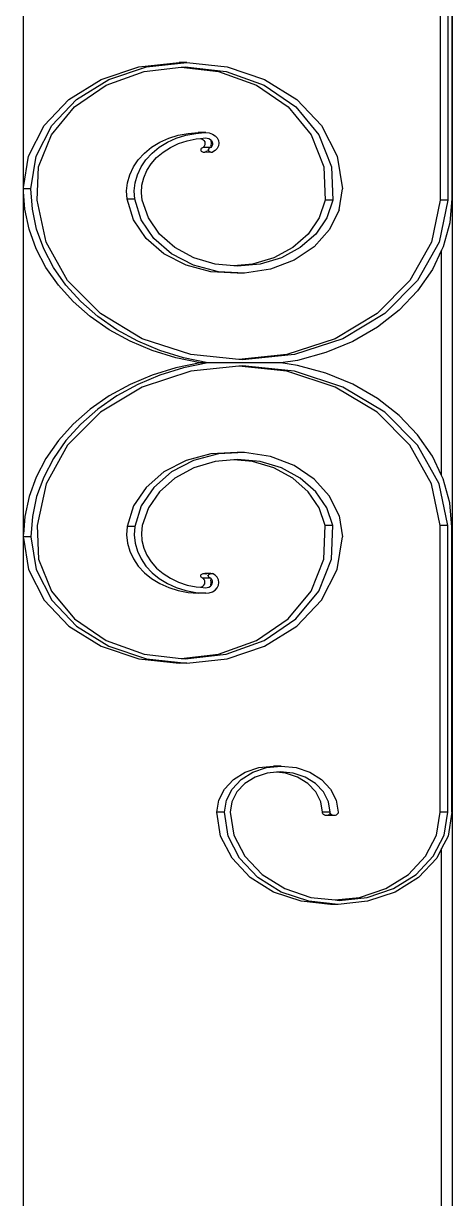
# Model space of a CAD drawing. Header units: millimetres. Extents: x 173236 to 801264, y -94969 to 615039.
# Drawn here: x 499614.5 to 499718.7, y -2494.1 to -2209 of the extents above; entities that cross this region are included whole.
import ezdxf

# ---------------------------------------------------------------- set-up
doc = ezdxf.new("R2010")
doc.units = ezdxf.units.MM
doc.header["$MEASUREMENT"] = 0
doc.layers.add('VOX-A-WALL-PATT', color=233, linetype='Continuous')

# ---------------------------------------------------------------- blocks, each defined once
blk = doc.blocks.new('STAIRCASE')
at = {"layer": 'VOX-A-WALL-PATT'}
for p, q in [((499614.54, -2248.83), (499614.54, -1896.96)), ((499718.66, -2644.33), (499718.66, -1950.28)), ((499715.69, -2182.35), (499715.69, -2251.92)), ((499717.54, -2182.35), (499717.54, -2251.92)), ((499718.53, -2182.35), (499718.53, -2251.51)), ((499633.4, -2222.6), (499642.52, -2219.54)), ((499634.61, -2224), (499643.8, -2220.67)), ((499635.25, -2222.6), (499644.37, -2219.54)), ((499642.52, -2219.54), (499652.3, -2218.49)), ((499643.8, -2220.67), (499652.84, -2219.64)), ((499644.37, -2219.54), (499654.15, -2218.49)), ((499654.15, -2218.49), (499652.3, -2218.49)), ((499652.84, -2219.64), (499653.77, -2219.54)), ((499652.84, -2219.64), (499661.88, -2220.67)), ((499653.77, -2219.54), (499663.73, -2220.67)), ((499654.15, -2218.49), (499663.94, -2219.54)), ((499661.88, -2220.67), (499671.07, -2224)), ((499663.73, -2220.67), (499672.92, -2224)), ((499663.94, -2219.54), (499673.06, -2222.6)), ((499625.56, -2227.47), (499633.4, -2222.6)), ((499627.42, -2227.47), (499635.25, -2222.6)), ((499673.06, -2222.6), (499680.89, -2227.47)), ((499626.91, -2229.24), (499634.61, -2224)), ((499671.07, -2224), (499678.77, -2229.24)), ((499672.92, -2224), (499680.62, -2229.24)), ((499619.55, -2233.81), (499625.56, -2227.47)), ((499621.3, -2236.01), (499626.91, -2229.24)), ((499621.41, -2233.81), (499627.42, -2227.47)), ((499678.77, -2229.24), (499684.38, -2236.01)), ((499680.62, -2229.24), (499686.23, -2236.01)), ((499680.89, -2227.47), (499686.9, -2233.81)), ((499615.78, -2241.2), (499619.55, -2233.81)), ((499617.63, -2241.2), (499621.41, -2233.81)), ((499686.9, -2233.81), (499690.68, -2241.2)), ((499618.21, -2243.77), (499621.3, -2236.01)), ((499645.64, -2239.04), (499647.61, -2237.83)), ((499647.49, -2239.04), (499649.46, -2237.83)), ((499647.61, -2237.83), (499649.78, -2236.86)), ((499649.46, -2237.83), (499651.63, -2236.86)), ((499649.78, -2236.86), (499652.09, -2236.14)), ((499651.63, -2236.86), (499653.94, -2236.14)), ((499652.09, -2236.14), (499654.5, -2235.68)), ((499652.15, -2238.16), (499654.25, -2237.46)), ((499653.94, -2236.14), (499656.35, -2235.68)), ((499654.25, -2237.46), (499656.45, -2237)), ((499654.5, -2235.68), (499656.96, -2235.5)), ((499656.35, -2235.68), (499657.71, -2235.58)), ((499656.45, -2237), (499657.52, -2236.91)), ((499658.81, -2235.5), (499656.96, -2235.5)), ((499656.96, -2235.5), (499657.71, -2235.58)), ((499657.52, -2236.91), (499658.71, -2236.8)), ((499657.52, -2236.91), (499657.7, -2236.96)), ((499657.7, -2236.96), (499658.06, -2237.17)), ((499657.71, -2235.58), (499658.81, -2235.5)), ((499658.06, -2237.17), (499658.34, -2237.45)), ((499658.34, -2237.45), (499658.52, -2237.77)), ((499658.52, -2237.77), (499658.59, -2238.12)), ((499658.71, -2236.8), (499659.15, -2236.84)), ((499658.81, -2235.5), (499659.63, -2235.59)), ((499659.15, -2236.84), (499659.56, -2236.96)), ((499659.56, -2236.96), (499659.91, -2237.17)), ((499659.63, -2235.59), (499660.39, -2235.84)), ((499659.91, -2237.17), (499660.19, -2237.45)), ((499660.01, -2237.45), (499660.11, -2238.05)), ((499660.19, -2237.45), (499660.37, -2237.77)), ((499660.37, -2237.77), (499660.44, -2238.12)), ((499660.39, -2235.84), (499661.04, -2236.25)), ((499661.04, -2236.25), (499661.54, -2236.78)), ((499661.54, -2236.78), (499661.85, -2237.39)), ((499661.85, -2237.39), (499661.96, -2238.05)), ((499684.38, -2236.01), (499687.47, -2243.77)), ((499686.23, -2236.01), (499689.32, -2243.77)), ((499642.4, -2242.07), (499643.89, -2240.46)), ((499643.89, -2240.46), (499645.64, -2239.04)), ((499644.26, -2242.07), (499645.74, -2240.46)), ((499645.74, -2240.46), (499647.49, -2239.04)), ((499646.85, -2241.57), (499648.41, -2240.23)), ((499648.41, -2240.23), (499650.19, -2239.09)), ((499650.19, -2239.09), (499652.15, -2238.16)), ((499657.61, -2239.53), (499657.59, -2239.68)), ((499657.59, -2239.68), (499657.61, -2239.84)), ((499657.68, -2239.38), (499657.61, -2239.53)), ((499657.61, -2239.84), (499657.69, -2239.98)), ((499657.8, -2239.25), (499657.68, -2239.38)), ((499657.69, -2239.98), (499657.81, -2240.11)), ((499657.95, -2239.15), (499657.8, -2239.25)), ((499657.81, -2240.11), (499657.97, -2240.2)), ((499658.13, -2239.09), (499657.95, -2239.15)), ((499657.97, -2240.2), (499658.15, -2240.26)), ((499658.39, -2238.8), (499658.13, -2239.09)), ((499659.98, -2239.09), (499658.13, -2239.09)), ((499658.15, -2240.26), (499658.34, -2240.28)), ((499658.34, -2240.28), (499658.53, -2240.26)), ((499658.54, -2238.47), (499658.39, -2238.8)), ((499658.62, -2240.2), (499658.53, -2240.26)), ((499659.99, -2240.26), (499658.53, -2240.26)), ((499658.59, -2238.12), (499658.54, -2238.47)), ((499658.98, -2239.98), (499658.78, -2240.11)), ((499659.35, -2239.68), (499659.2, -2239.84)), ((499659.46, -2239.53), (499659.44, -2239.68)), ((499659.44, -2239.68), (499659.46, -2239.84)), ((499659.53, -2239.38), (499659.46, -2239.53)), ((499659.46, -2239.84), (499659.54, -2239.98)), ((499659.65, -2239.25), (499659.53, -2239.38)), ((499659.54, -2239.98), (499659.66, -2240.11)), ((499659.76, -2239.18), (499659.65, -2239.25)), ((499659.66, -2240.11), (499659.82, -2240.2)), ((499659.77, -2239.15), (499659.76, -2239.18)), ((499659.8, -2239.15), (499659.77, -2239.15)), ((499659.98, -2239.09), (499659.8, -2239.15)), ((499659.82, -2240.2), (499659.99, -2240.26)), ((499660, -2238.71), (499659.95, -2238.8)), ((499660.24, -2238.8), (499659.98, -2239.09)), ((499659.99, -2240.26), (499660.19, -2240.28)), ((499660.11, -2238.05), (499660, -2238.71)), ((499660.19, -2240.28), (499660.39, -2240.26)), ((499660.39, -2238.47), (499660.24, -2238.8)), ((499660.44, -2238.12), (499660.39, -2238.47)), ((499661.04, -2239.85), (499660.39, -2240.26)), ((499661.54, -2239.33), (499661.04, -2239.85)), ((499661.85, -2238.71), (499661.54, -2239.33)), ((499661.96, -2238.05), (499661.85, -2238.71)), ((499614.54, -2248.83), (499615.78, -2241.2)), ((499616.34, -2249.13), (499617.63, -2241.2)), ((499641.21, -2243.82), (499642.4, -2242.07)), ((499643.06, -2243.82), (499644.26, -2242.07)), ((499644.49, -2244.7), (499645.54, -2243.07)), ((499645.54, -2243.07), (499646.85, -2241.57)), ((499690.68, -2241.2), (499691.97, -2249.13)), ((499617.89, -2251.92), (499618.21, -2243.77)), ((499639.77, -2247.65), (499640.32, -2245.7)), ((499640.32, -2245.7), (499641.21, -2243.82)), ((499641.62, -2247.65), (499642.17, -2245.7)), ((499642.17, -2245.7), (499643.06, -2243.82)), ((499643.3, -2248.25), (499643.74, -2246.44)), ((499643.74, -2246.44), (499644.49, -2244.7)), ((499687.47, -2243.77), (499687.79, -2251.92)), ((499689.32, -2243.77), (499689.64, -2251.92)), ((499614.54, -2249.13), (499614.54, -2248.83)), ((499616.34, -2249.13), (499614.54, -2249.13)), ((499614.54, -2249.83), (499614.54, -2249.13)), ((499616.69, -2254.06), (499616.34, -2249.13)), ((499639.56, -2249.65), (499639.77, -2247.65)), ((499641.41, -2249.65), (499641.62, -2247.65)), ((499643.18, -2250.09), (499643.3, -2248.25)), ((499691.17, -2254.24), (499691.97, -2249.13)), ((499614.84, -2254.06), (499614.54, -2249.83)), ((499614.54, -2332.9), (499614.54, -2249.83)), ((499620.02, -2262.04), (499617.89, -2251.92)), ((499639.69, -2251.65), (499639.56, -2249.65)), ((499641.25, -2256.64), (499639.69, -2251.65)), ((499641.54, -2251.65), (499639.69, -2251.65)), ((499641.54, -2251.65), (499641.41, -2249.65)), ((499643.1, -2256.64), (499641.54, -2251.65)), ((499643.38, -2251.92), (499643.18, -2250.09)), ((499644.87, -2256.21), (499643.38, -2251.92)), ((499687.79, -2251.92), (499686.3, -2256.21)), ((499689.64, -2251.92), (499687.79, -2251.92)), ((499689.64, -2251.92), (499688.15, -2256.21)), ((499715.69, -2251.92), (499713.56, -2262.04)), ((499717.54, -2251.92), (499715.41, -2262.04)), ((499717.54, -2251.92), (499715.69, -2251.92)), ((499718.53, -2251.51), (499717.99, -2257.42)), ((499615.88, -2258.93), (499614.84, -2254.06)), ((499617.73, -2258.93), (499616.69, -2254.06)), ((499691.17, -2254.24), (499688.83, -2259.02)), ((499644.3, -2261.15), (499641.25, -2256.64)), ((499646.15, -2261.15), (499643.1, -2256.64)), ((499647.56, -2260.11), (499644.87, -2256.21)), ((499686.3, -2256.21), (499683.61, -2260.11)), ((499688.15, -2256.21), (499685.46, -2260.11)), ((499717.99, -2257.42), (499716.4, -2263.21)), ((499617.61, -2263.66), (499615.88, -2258.93)), ((499619.46, -2263.66), (499617.73, -2258.93)), ((499651.29, -2263.38), (499647.56, -2260.11)), ((499683.61, -2260.11), (499679.87, -2263.38)), ((499685.46, -2260.11), (499681.72, -2263.38)), ((499688.83, -2259.02), (499685.1, -2263.18)), ((499625.24, -2271.4), (499620.02, -2262.04)), ((499648.64, -2264.91), (499644.3, -2261.15)), ((499650.49, -2264.91), (499646.15, -2261.15)), ((499655.87, -2265.86), (499651.29, -2263.38)), ((499679.87, -2263.38), (499675.29, -2265.86)), ((499681.72, -2263.38), (499677.14, -2265.86)), ((499685.1, -2263.18), (499680.2, -2266.46)), ((499713.56, -2262.04), (499708.34, -2271.4)), ((499715.41, -2262.04), (499710.19, -2271.4)), ((499716.4, -2263.21), (499716.02, -2264)), ((499619.99, -2268.2), (499617.61, -2263.66)), ((499621.84, -2268.2), (499619.46, -2263.66)), ((499653.99, -2267.67), (499648.64, -2264.91)), ((499655.84, -2267.67), (499650.49, -2264.91)), ((499661.04, -2267.41), (499655.87, -2265.86)), ((499675.29, -2265.86), (499670.13, -2267.41)), ((499677.14, -2265.86), (499671.98, -2267.41)), ((499680.2, -2266.46), (499674.45, -2268.64)), ((499716.02, -2264), (499713.78, -2268.75)), ((499716.02, -2318.73), (499716.02, -2264)), ((499623, -2272.5), (499619.99, -2268.2)), ((499624.85, -2272.5), (499621.84, -2268.2)), ((499660.03, -2269.27), (499653.99, -2267.67)), ((499661.88, -2269.27), (499655.84, -2267.67)), ((499666.36, -2269.6), (499660.03, -2269.27)), ((499665.58, -2267.84), (499661.04, -2267.41)), ((499668.21, -2269.6), (499661.88, -2269.27)), ((499670.13, -2267.41), (499665.58, -2267.84)), ((499666.51, -2267.93), (499665.58, -2267.84)), ((499671.98, -2267.41), (499666.51, -2267.93)), ((499674.45, -2268.64), (499668.21, -2269.6)), ((499713.78, -2268.75), (499710.19, -2273.92)), ((499633.2, -2279.4), (499625.24, -2271.4)), ((499668.21, -2269.6), (499666.36, -2269.6)), ((499708.34, -2271.4), (499700.38, -2279.4)), ((499710.19, -2271.4), (499702.24, -2279.4)), ((499626.59, -2276.48), (499623, -2272.5)), ((499628.44, -2276.48), (499624.85, -2272.5)), ((499710.19, -2273.92), (499705.71, -2278.61)), ((499630.73, -2280.11), (499626.59, -2276.48)), ((499632.58, -2280.11), (499628.44, -2276.48)), ((499635.35, -2283.33), (499630.73, -2280.11)), ((499637.2, -2283.33), (499632.58, -2280.11)), ((499643.38, -2285.51), (499633.2, -2279.4)), ((499700.38, -2279.4), (499690.2, -2285.51)), ((499702.24, -2279.4), (499692.05, -2285.51)), ((499705.71, -2278.61), (499700.44, -2282.72)), ((499640.4, -2286.09), (499635.35, -2283.33)), ((499642.25, -2286.09), (499637.2, -2283.33)), ((499700.44, -2282.72), (499694.48, -2286.16)), ((499645.8, -2288.37), (499640.4, -2286.09)), ((499647.65, -2288.37), (499642.25, -2286.09)), ((499655.14, -2289.34), (499643.38, -2285.51)), ((499690.2, -2285.51), (499678.44, -2289.34)), ((499692.05, -2285.51), (499680.29, -2289.34)), ((499694.48, -2286.16), (499687.96, -2288.86)), ((499651.49, -2290.14), (499645.8, -2288.37)), ((499653.34, -2290.14), (499647.65, -2288.37)), ((499687.96, -2288.86), (499681.03, -2290.76)), ((499657.39, -2291.37), (499651.49, -2290.14)), ((499657.39, -2291.37), (499651.49, -2292.59)), ((499659.24, -2291.37), (499653.34, -2290.14)), ((499659.24, -2291.37), (499653.34, -2292.59)), ((499666.79, -2290.55), (499655.14, -2289.34)), ((499659.24, -2291.37), (499657.39, -2291.37)), ((499676.97, -2291.37), (499659.24, -2291.37)), ((499678.44, -2289.34), (499666.79, -2290.55)), ((499667.72, -2290.64), (499666.79, -2290.55)), ((499667.72, -2292.09), (499666.79, -2292.18)), ((499680.29, -2289.34), (499667.72, -2290.64)), ((499680.29, -2293.39), (499667.72, -2292.09)), ((499681.03, -2290.76), (499676.97, -2291.37)), ((499681.03, -2291.97), (499676.97, -2291.37)), ((499687.96, -2293.87), (499681.03, -2291.97)), ((499645.8, -2294.36), (499640.4, -2296.64)), ((499647.65, -2294.36), (499642.25, -2296.64)), ((499655.14, -2293.39), (499643.38, -2297.22)), ((499651.49, -2292.59), (499645.8, -2294.36)), ((499653.34, -2292.59), (499647.65, -2294.36)), ((499666.79, -2292.18), (499655.14, -2293.39)), ((499678.44, -2293.39), (499666.79, -2292.18)), ((499690.2, -2297.22), (499678.44, -2293.39)), ((499692.05, -2297.22), (499680.29, -2293.39)), ((499694.48, -2296.57), (499687.96, -2293.87)), ((499643.38, -2297.22), (499633.2, -2303.33)), ((499640.4, -2296.64), (499635.35, -2299.4)), ((499642.25, -2296.64), (499637.2, -2299.4)), ((499700.38, -2303.33), (499690.2, -2297.22)), ((499702.24, -2303.33), (499692.05, -2297.22)), ((499700.44, -2300.01), (499694.48, -2296.57)), ((499635.35, -2299.4), (499630.73, -2302.62)), ((499637.2, -2299.4), (499632.58, -2302.62)), ((499705.71, -2304.12), (499700.44, -2300.01)), ((499633.2, -2303.33), (499625.24, -2311.33)), ((499630.73, -2302.62), (499626.59, -2306.25)), ((499632.58, -2302.62), (499628.44, -2306.25)), ((499708.34, -2311.33), (499700.38, -2303.33)), ((499710.19, -2311.33), (499702.24, -2303.33)), ((499626.59, -2306.25), (499623, -2310.23)), ((499628.44, -2306.25), (499624.85, -2310.23)), ((499710.19, -2308.81), (499705.71, -2304.12)), ((499713.78, -2313.98), (499710.19, -2308.81)), ((499623, -2310.23), (499619.99, -2314.53)), ((499625.24, -2311.33), (499620.02, -2320.69)), ((499624.85, -2310.23), (499621.84, -2314.53)), ((499713.56, -2320.69), (499708.34, -2311.33)), ((499715.41, -2320.69), (499710.19, -2311.33)), ((499619.99, -2314.53), (499617.61, -2319.07)), ((499621.84, -2314.53), (499619.46, -2319.07)), ((499660.03, -2313.46), (499653.99, -2315.06)), ((499661.88, -2313.46), (499655.84, -2315.06)), ((499666.36, -2313.13), (499660.03, -2313.46)), ((499665.58, -2314.89), (499661.04, -2315.32)), ((499668.21, -2313.13), (499661.88, -2313.46)), ((499666.51, -2314.8), (499665.58, -2314.89)), ((499670.13, -2315.32), (499665.58, -2314.89)), ((499668.21, -2313.13), (499666.36, -2313.13)), ((499671.98, -2315.32), (499666.51, -2314.8)), ((499674.45, -2314.09), (499668.21, -2313.13)), ((499680.2, -2316.27), (499674.45, -2314.09)), ((499716.02, -2318.73), (499713.78, -2313.98)), ((499653.99, -2315.06), (499648.64, -2317.82)), ((499655.84, -2315.06), (499650.49, -2317.82)), ((499655.87, -2316.87), (499651.29, -2319.35)), ((499661.04, -2315.32), (499655.87, -2316.87)), ((499675.29, -2316.87), (499670.13, -2315.32)), ((499677.14, -2316.87), (499671.98, -2315.32)), ((499679.87, -2319.35), (499675.29, -2316.87)), ((499681.72, -2319.35), (499677.14, -2316.87)), ((499685.1, -2319.55), (499680.2, -2316.27)), ((499617.61, -2319.07), (499615.88, -2323.8)), ((499619.46, -2319.07), (499617.73, -2323.8)), ((499648.64, -2317.82), (499644.3, -2321.58)), ((499650.49, -2317.82), (499646.15, -2321.58)), ((499651.29, -2319.35), (499647.56, -2322.62)), ((499683.61, -2322.62), (499679.87, -2319.35)), ((499685.46, -2322.62), (499681.72, -2319.35)), ((499688.83, -2323.71), (499685.1, -2319.55)), ((499716.4, -2319.52), (499716.02, -2318.73)), ((499717.99, -2325.31), (499716.4, -2319.52)), ((499620.02, -2320.69), (499617.89, -2330.81)), ((499644.3, -2321.58), (499641.25, -2326.09)), ((499646.15, -2321.58), (499643.1, -2326.09)), ((499647.56, -2322.62), (499644.87, -2326.52)), ((499686.3, -2326.52), (499683.61, -2322.62)), ((499688.15, -2326.52), (499685.46, -2322.62)), ((499715.69, -2330.81), (499713.56, -2320.69)), ((499717.54, -2330.81), (499715.41, -2320.69)), ((499615.88, -2323.8), (499614.84, -2328.67)), ((499617.73, -2323.8), (499616.69, -2328.67)), ((499641.25, -2326.09), (499639.69, -2331.08)), ((499643.1, -2326.09), (499641.54, -2331.08)), ((499691.17, -2328.49), (499688.83, -2323.71)), ((499718.53, -2331.22), (499717.99, -2325.31)), ((499614.84, -2328.67), (499614.54, -2332.9)), ((499616.69, -2328.67), (499616.34, -2333.6)), ((499644.87, -2326.52), (499643.38, -2330.81)), ((499687.79, -2330.81), (499686.3, -2326.52)), ((499689.64, -2330.81), (499688.15, -2326.52)), ((499691.17, -2328.49), (499691.97, -2333.6)), ((499617.89, -2330.81), (499618.21, -2338.96)), ((499639.69, -2331.08), (499639.56, -2333.08)), ((499641.54, -2331.08), (499639.69, -2331.08)), ((499641.54, -2331.08), (499641.41, -2333.08)), ((499643.38, -2330.81), (499643.18, -2332.65)), ((499687.47, -2338.96), (499687.79, -2330.81)), ((499689.64, -2330.81), (499687.79, -2330.81)), ((499689.32, -2338.96), (499689.64, -2330.81)), ((499717.54, -2330.81), (499715.69, -2330.81)), ((499715.69, -2400.38), (499715.69, -2330.81)), ((499717.54, -2400.38), (499717.54, -2330.81)), ((499718.53, -2400.38), (499718.53, -2331.22)), ((499614.54, -2333.6), (499614.54, -2332.9)), ((499616.34, -2333.6), (499614.54, -2333.6)), ((499614.54, -2333.9), (499614.54, -2333.6)), ((499614.54, -2333.9), (499615.78, -2341.53)), ((499614.54, -2546.05), (499614.54, -2333.9)), ((499616.34, -2333.6), (499617.63, -2341.53)), ((499639.56, -2333.08), (499639.77, -2335.08)), ((499641.41, -2333.08), (499641.62, -2335.08)), ((499643.18, -2332.65), (499643.3, -2334.48)), ((499643.3, -2334.48), (499643.74, -2336.29)), ((499690.68, -2341.53), (499691.97, -2333.6)), ((499639.77, -2335.08), (499640.32, -2337.03)), ((499640.32, -2337.03), (499641.21, -2338.91)), ((499641.62, -2335.08), (499642.17, -2337.03)), ((499642.17, -2337.03), (499643.06, -2338.91)), ((499643.74, -2336.29), (499644.49, -2338.03)), ((499618.21, -2338.96), (499621.3, -2346.72)), ((499641.21, -2338.91), (499642.4, -2340.66)), ((499643.06, -2338.91), (499644.26, -2340.66)), ((499644.49, -2338.03), (499645.54, -2339.66)), ((499645.54, -2339.66), (499646.85, -2341.16)), ((499684.38, -2346.72), (499687.47, -2338.96)), ((499686.23, -2346.72), (499689.32, -2338.96)), ((499615.78, -2341.53), (499619.55, -2348.92)), ((499617.63, -2341.53), (499621.41, -2348.92)), ((499642.4, -2340.66), (499643.89, -2342.27)), ((499643.89, -2342.27), (499645.64, -2343.69)), ((499644.26, -2340.66), (499645.74, -2342.27)), ((499645.74, -2342.27), (499647.49, -2343.69)), ((499646.85, -2341.16), (499648.41, -2342.5)), ((499648.41, -2342.5), (499650.19, -2343.64)), ((499657.59, -2343.05), (499657.61, -2342.89)), ((499657.61, -2343.21), (499657.59, -2343.05)), ((499657.61, -2342.89), (499657.69, -2342.75)), ((499657.68, -2343.35), (499657.61, -2343.21)), ((499657.8, -2343.48), (499657.68, -2343.35)), ((499657.69, -2342.75), (499657.81, -2342.62)), ((499657.81, -2342.62), (499657.97, -2342.53)), ((499657.97, -2342.53), (499658.15, -2342.47)), ((499658.15, -2342.47), (499658.34, -2342.45)), ((499658.34, -2342.45), (499658.53, -2342.47)), ((499659.99, -2342.47), (499658.53, -2342.47)), ((499658.62, -2342.53), (499658.53, -2342.47)), ((499658.98, -2342.75), (499658.78, -2342.62)), ((499659.35, -2343.05), (499659.2, -2342.89)), ((499659.44, -2343.05), (499659.46, -2342.89)), ((499659.46, -2343.21), (499659.44, -2343.05)), ((499659.46, -2342.89), (499659.54, -2342.75)), ((499659.53, -2343.35), (499659.46, -2343.21)), ((499659.65, -2343.48), (499659.53, -2343.35)), ((499659.54, -2342.75), (499659.66, -2342.62)), ((499659.66, -2342.62), (499659.82, -2342.53)), ((499659.82, -2342.53), (499659.99, -2342.47)), ((499659.99, -2342.47), (499660.19, -2342.45)), ((499660.19, -2342.45), (499660.39, -2342.47)), ((499661.04, -2342.88), (499660.39, -2342.47)), ((499661.54, -2343.4), (499661.04, -2342.88)), ((499661.85, -2344.02), (499661.54, -2343.4)), ((499686.9, -2348.92), (499690.68, -2341.53)), ((499645.64, -2343.69), (499647.61, -2344.9)), ((499647.49, -2343.69), (499649.46, -2344.9)), ((499647.61, -2344.9), (499649.78, -2345.87)), ((499649.46, -2344.9), (499651.63, -2345.87)), ((499649.78, -2345.87), (499652.09, -2346.59)), ((499650.19, -2343.64), (499652.15, -2344.57)), ((499651.63, -2345.87), (499653.94, -2346.59)), ((499652.15, -2344.57), (499654.25, -2345.27)), ((499654.25, -2345.27), (499656.45, -2345.73)), ((499656.45, -2345.73), (499657.52, -2345.82)), ((499657.52, -2345.82), (499657.7, -2345.77)), ((499657.52, -2345.82), (499658.71, -2345.93)), ((499657.7, -2345.77), (499658.06, -2345.56)), ((499657.95, -2343.58), (499657.8, -2343.48)), ((499658.13, -2343.64), (499657.95, -2343.58)), ((499658.06, -2345.56), (499658.34, -2345.28)), ((499659.98, -2343.64), (499658.13, -2343.64)), ((499658.39, -2343.93), (499658.13, -2343.64)), ((499658.34, -2345.28), (499658.52, -2344.96)), ((499658.54, -2344.26), (499658.39, -2343.93)), ((499658.52, -2344.96), (499658.59, -2344.61)), ((499658.59, -2344.61), (499658.54, -2344.26)), ((499658.71, -2345.93), (499659.15, -2345.89)), ((499659.15, -2345.89), (499659.56, -2345.77)), ((499659.56, -2345.77), (499659.91, -2345.56)), ((499659.76, -2343.55), (499659.65, -2343.48)), ((499659.77, -2343.58), (499659.76, -2343.55)), ((499659.8, -2343.58), (499659.77, -2343.58)), ((499659.98, -2343.64), (499659.8, -2343.58)), ((499659.91, -2345.56), (499660.19, -2345.28)), ((499660, -2344.02), (499659.95, -2343.93)), ((499660.24, -2343.93), (499659.98, -2343.64)), ((499660.11, -2344.68), (499660, -2344.02)), ((499660.01, -2345.28), (499660.11, -2344.68)), ((499660.19, -2345.28), (499660.37, -2344.96)), ((499660.39, -2344.26), (499660.24, -2343.93)), ((499660.37, -2344.96), (499660.44, -2344.61)), ((499660.44, -2344.61), (499660.39, -2344.26)), ((499661.04, -2346.48), (499661.54, -2345.95)), ((499661.54, -2345.95), (499661.85, -2345.34)), ((499661.96, -2344.68), (499661.85, -2344.02)), ((499661.85, -2345.34), (499661.96, -2344.68)), ((499619.55, -2348.92), (499625.56, -2355.26)), ((499621.3, -2346.72), (499626.91, -2353.49)), ((499621.41, -2348.92), (499627.42, -2355.26)), ((499652.09, -2346.59), (499654.5, -2347.05)), ((499653.94, -2346.59), (499656.35, -2347.05)), ((499654.5, -2347.05), (499656.96, -2347.23)), ((499656.35, -2347.05), (499657.71, -2347.15)), ((499656.96, -2347.23), (499657.71, -2347.15)), ((499658.81, -2347.23), (499656.96, -2347.23)), ((499657.71, -2347.15), (499658.81, -2347.23)), ((499658.81, -2347.23), (499659.63, -2347.14)), ((499659.63, -2347.14), (499660.39, -2346.89)), ((499660.39, -2346.89), (499661.04, -2346.48)), ((499678.77, -2353.49), (499684.38, -2346.72)), ((499680.62, -2353.49), (499686.23, -2346.72)), ((499680.89, -2355.26), (499686.9, -2348.92)), ((499626.91, -2353.49), (499634.61, -2358.73)), ((499671.07, -2358.73), (499678.77, -2353.49)), ((499672.92, -2358.73), (499680.62, -2353.49)), ((499625.56, -2355.26), (499633.4, -2360.13)), ((499627.42, -2355.26), (499635.25, -2360.13)), ((499673.06, -2360.13), (499680.89, -2355.26)), ((499633.4, -2360.13), (499642.52, -2363.19)), ((499634.61, -2358.73), (499643.8, -2362.06)), ((499635.25, -2360.13), (499644.37, -2363.19)), ((499661.88, -2362.06), (499671.07, -2358.73)), ((499663.73, -2362.06), (499672.92, -2358.73)), ((499663.94, -2363.19), (499673.06, -2360.13)), ((499642.52, -2363.19), (499652.3, -2364.24)), ((499643.8, -2362.06), (499652.84, -2363.09)), ((499644.37, -2363.19), (499654.15, -2364.24)), ((499652.84, -2363.09), (499661.88, -2362.06)), ((499652.84, -2363.09), (499653.77, -2363.19)), ((499653.77, -2363.19), (499663.73, -2362.06)), ((499654.15, -2364.24), (499663.94, -2363.19)), ((499654.15, -2364.24), (499652.3, -2364.24)), ((499665.49, -2392.47), (499668.35, -2390.69)), ((499667.34, -2392.47), (499670.2, -2390.69)), ((499670.78, -2391.89), (499668.27, -2393.44)), ((499668.35, -2390.69), (499671.68, -2389.58)), ((499670.2, -2390.69), (499673.53, -2389.58)), ((499673.7, -2390.91), (499670.78, -2391.89)), ((499671.68, -2389.58), (499675.25, -2389.19)), ((499673.53, -2389.58), (499677.11, -2389.19)), ((499675.91, -2390.67), (499673.7, -2390.91)), ((499677.11, -2389.19), (499675.25, -2389.19)), ((499676.84, -2390.57), (499675.91, -2390.67)), ((499678.12, -2390.91), (499675.91, -2390.67)), ((499679.97, -2390.91), (499676.84, -2390.57)), ((499677.11, -2389.19), (499680.68, -2389.58)), ((499681.04, -2391.89), (499678.12, -2390.91)), ((499682.89, -2391.89), (499679.97, -2390.91)), ((499680.68, -2389.58), (499684.01, -2390.69)), ((499683.54, -2393.44), (499681.04, -2391.89)), ((499685.4, -2393.44), (499682.89, -2391.89)), ((499684.01, -2390.69), (499686.87, -2392.47)), ((499661.92, -2397.49), (499663.3, -2394.79)), ((499663.3, -2394.79), (499665.49, -2392.47)), ((499663.77, -2397.49), (499665.15, -2394.79)), ((499665.15, -2394.79), (499667.34, -2392.47)), ((499668.27, -2393.44), (499666.35, -2395.48)), ((499685.47, -2395.48), (499683.54, -2393.44)), ((499687.32, -2395.48), (499685.4, -2393.44)), ((499686.87, -2392.47), (499689.06, -2394.79)), ((499689.06, -2394.79), (499690.44, -2397.49)), ((499661.45, -2400.38), (499661.92, -2397.49)), ((499663.3, -2400.38), (499663.77, -2397.49)), ((499666.35, -2395.48), (499665.14, -2397.84)), ((499686.68, -2397.84), (499685.47, -2395.48)), ((499688.53, -2397.84), (499687.32, -2395.48)), ((499690.44, -2397.49), (499690.91, -2400.38)), ((499663.3, -2400.38), (499661.45, -2400.38)), ((499662.39, -2406.17), (499661.45, -2400.38)), ((499664.24, -2406.17), (499663.3, -2400.38)), ((499665.14, -2397.84), (499664.73, -2400.38)), ((499664.73, -2400.38), (499665.63, -2405.92)), ((499687.09, -2400.38), (499686.68, -2397.84)), ((499688.94, -2400.38), (499687.09, -2400.38)), ((499687.12, -2400.59), (499687.09, -2400.38)), ((499688.94, -2400.38), (499688.53, -2397.84)), ((499688.98, -2400.59), (499688.94, -2400.38)), ((499690.91, -2400.38), (499690.88, -2400.59)), ((499714.79, -2405.92), (499715.69, -2400.38)), ((499717.54, -2400.38), (499715.69, -2400.38)), ((499716.64, -2405.92), (499717.54, -2400.38)), ((499718.53, -2400.38), (499717.58, -2406.17)), ((499687.22, -2400.78), (499687.12, -2400.59)), ((499687.38, -2400.95), (499687.22, -2400.78)), ((499687.58, -2401.07), (499687.38, -2400.95)), ((499687.82, -2401.15), (499687.58, -2401.07)), ((499688.08, -2401.18), (499687.82, -2401.15)), ((499688.33, -2401.15), (499688.08, -2401.18)), ((499689.67, -2401.15), (499688.33, -2401.15)), ((499688.77, -2400.95), (499688.57, -2401.07)), ((499688.93, -2400.78), (499688.77, -2400.95)), ((499689, -2400.64), (499688.93, -2400.78)), ((499689, -2400.64), (499688.98, -2400.59)), ((499689.07, -2400.78), (499689, -2400.64)), ((499689.23, -2400.95), (499689.07, -2400.78)), ((499689.43, -2401.07), (499689.23, -2400.95)), ((499689.67, -2401.15), (499689.43, -2401.07)), ((499689.93, -2401.18), (499689.67, -2401.15)), ((499690.18, -2401.15), (499689.93, -2401.18)), ((499690.42, -2401.07), (499690.18, -2401.15)), ((499690.62, -2400.95), (499690.42, -2401.07)), ((499690.78, -2400.78), (499690.62, -2400.95)), ((499690.88, -2400.59), (499690.78, -2400.78)), ((499665.15, -2411.57), (499662.39, -2406.17)), ((499667, -2411.57), (499664.24, -2406.17)), ((499665.63, -2405.92), (499668.27, -2411.08)), ((499712.15, -2411.08), (499714.79, -2405.92)), ((499714, -2411.08), (499716.64, -2405.92)), ((499717.58, -2406.17), (499716.02, -2409.23)), ((499669.54, -2416.2), (499665.15, -2411.57)), ((499671.39, -2416.2), (499667, -2411.57)), ((499668.27, -2411.08), (499672.46, -2415.51)), ((499707.96, -2415.51), (499712.15, -2411.08)), ((499709.81, -2415.51), (499714, -2411.08)), ((499714.83, -2411.57), (499710.44, -2416.2)), ((499716.02, -2409.23), (499714.83, -2411.57)), ((499716.02, -2632.18), (499716.02, -2409.23)), ((499675.25, -2419.76), (499669.54, -2416.2)), ((499677.11, -2419.76), (499671.39, -2416.2)), ((499672.46, -2415.51), (499677.93, -2418.91)), ((499702.49, -2418.91), (499707.96, -2415.51)), ((499704.34, -2418.91), (499709.81, -2415.51)), ((499710.44, -2416.2), (499704.72, -2419.76)), ((499681.91, -2421.99), (499675.25, -2419.76)), ((499683.77, -2421.99), (499677.11, -2419.76)), ((499677.93, -2418.91), (499684.3, -2421.05)), ((499696.12, -2421.05), (499702.49, -2418.91)), ((499697.97, -2421.05), (499704.34, -2418.91)), ((499704.72, -2419.76), (499698.06, -2421.99)), ((499689.06, -2422.76), (499681.91, -2421.99)), ((499690.91, -2422.76), (499683.77, -2421.99)), ((499684.3, -2421.05), (499690.21, -2421.68)), ((499690.91, -2422.76), (499689.06, -2422.76)), ((499690.21, -2421.68), (499696.12, -2421.05)), ((499690.21, -2421.68), (499691.13, -2421.78)), ((499698.06, -2421.99), (499690.91, -2422.76)), ((499691.13, -2421.78), (499697.97, -2421.05))]:
    blk.add_line(p, q, dxfattribs=at)

msp = doc.modelspace()

# ---------------------------------------------------------------- block references
msp.add_blockref('STAIRCASE', (0, 0))

doc.saveas('drawing.dxf')
